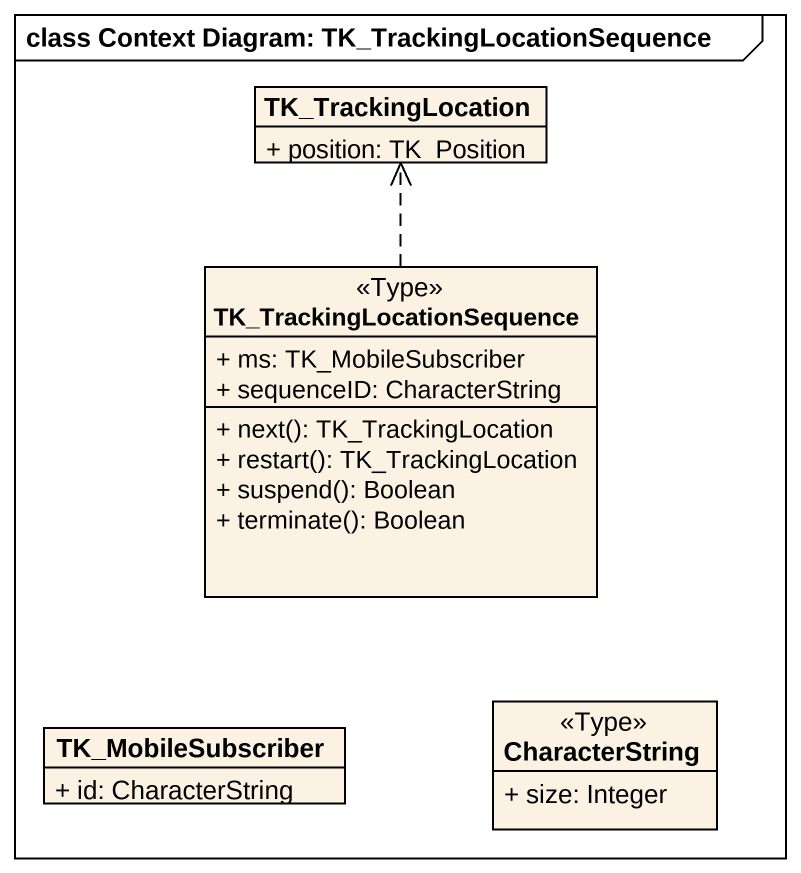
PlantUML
@startuml
mainframe class Context Diagram: TK_TrackingLocationSequence
hide circle
hide empty members
skinparam classAttributeIconSize 0
class TK_TrackingLocation {
  + position: TK_Position
}
class TK_TrackingLocationSequence <<Type>> {
  + ms: TK_MobileSubscriber
  + sequenceID: CharacterString
  + next(): TK_TrackingLocation
  + restart(): TK_TrackingLocation
  + suspend(): Boolean
  + terminate(): Boolean
}
class CharacterString <<Type>> {
  + size: Integer
}
class TK_MobileSubscriber {
  + id: CharacterString
}
TK_TrackingLocationSequence .up.> TK_TrackingLocation
@enduml
